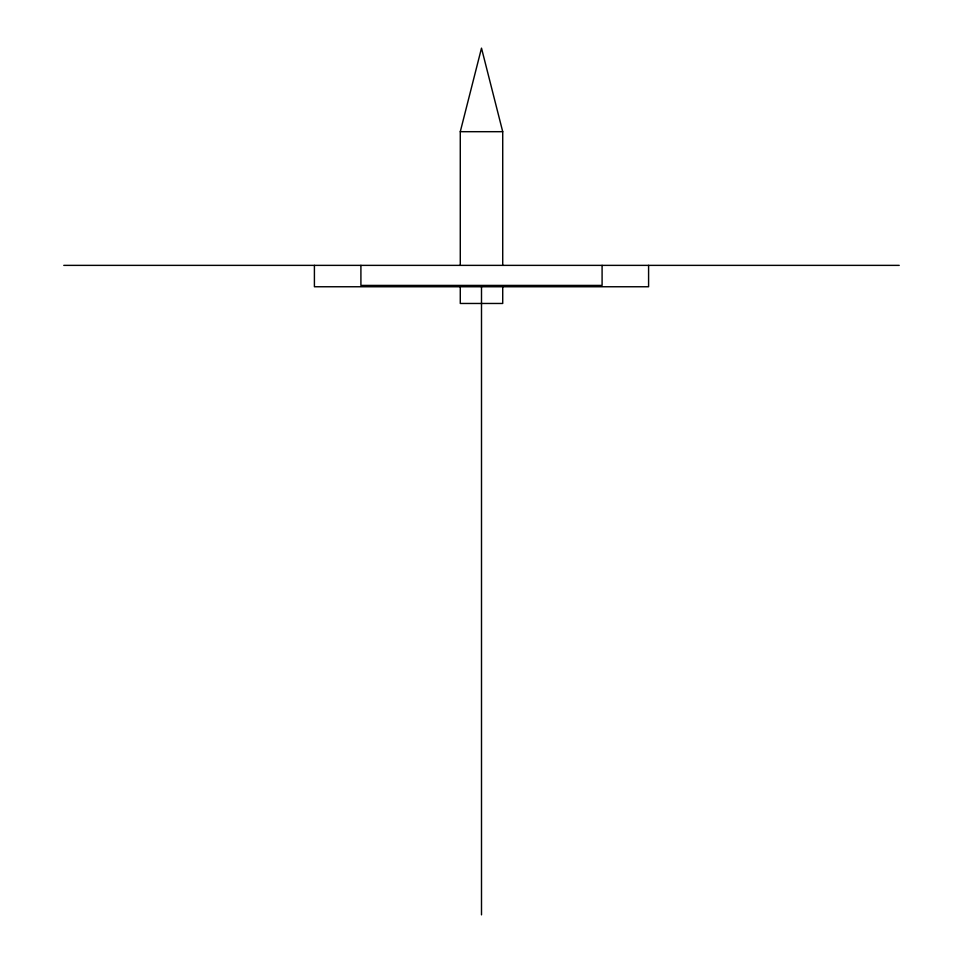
<?xml version="1.0" encoding="UTF-8"?>
<svg xmlns="http://www.w3.org/2000/svg" width="963" height="963" viewBox="0 0 963 963"><rect width="100%" height="100%" fill="white"/><g stroke="black" fill="none" stroke-linecap="round" stroke-linejoin="round"><path stroke-width="1.44" d="M460.278 265.367L460.278 131.69L481.5 48.15L502.722 131.69L502.722 265.367M460.278 131.69L502.722 131.69M63.775 265.367L899.225 265.367M648.593 265.367L648.593 286.757L314.407 286.757L314.407 265.367M602.092 265.367L602.092 285.421L360.908 285.421L360.908 265.367M502.722 286.757L502.722 303.465L460.278 303.465L460.278 286.757M481.5 286.757L481.5 914.85"/></g></svg>
